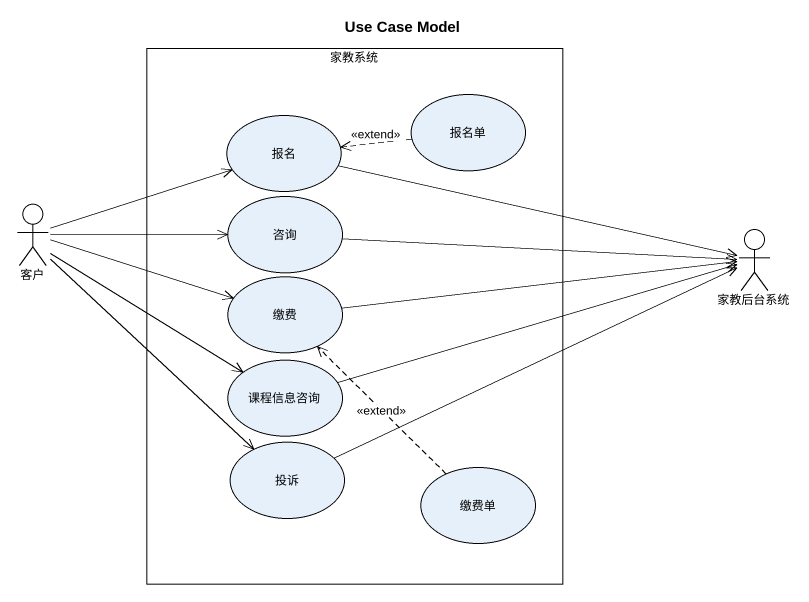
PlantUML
@startuml
title Use Case Model
rectangle 家教系统 {
  usecase 报名单
  usecase 报名
  usecase 咨询
  usecase 缴费
  usecase 课程信息咨询
  usecase 投诉
  usecase 缴费单
}
actor 客户
actor 家教后台系统
报名单 .left.> 报名 : <<extend>>
客户 -right-> 报名
客户 -right-> 咨询
客户 -right-> 缴费
客户 -right-> 课程信息咨询
客户 --> 投诉
家教后台系统 <-left- 报名
家教后台系统 <-left- 咨询
家教后台系统 <-left- 缴费
课程信息咨询 -right-> 家教后台系统
投诉 -right-> 家教后台系统
缴费单 .up.> 缴费 : <<extend>>
@enduml
